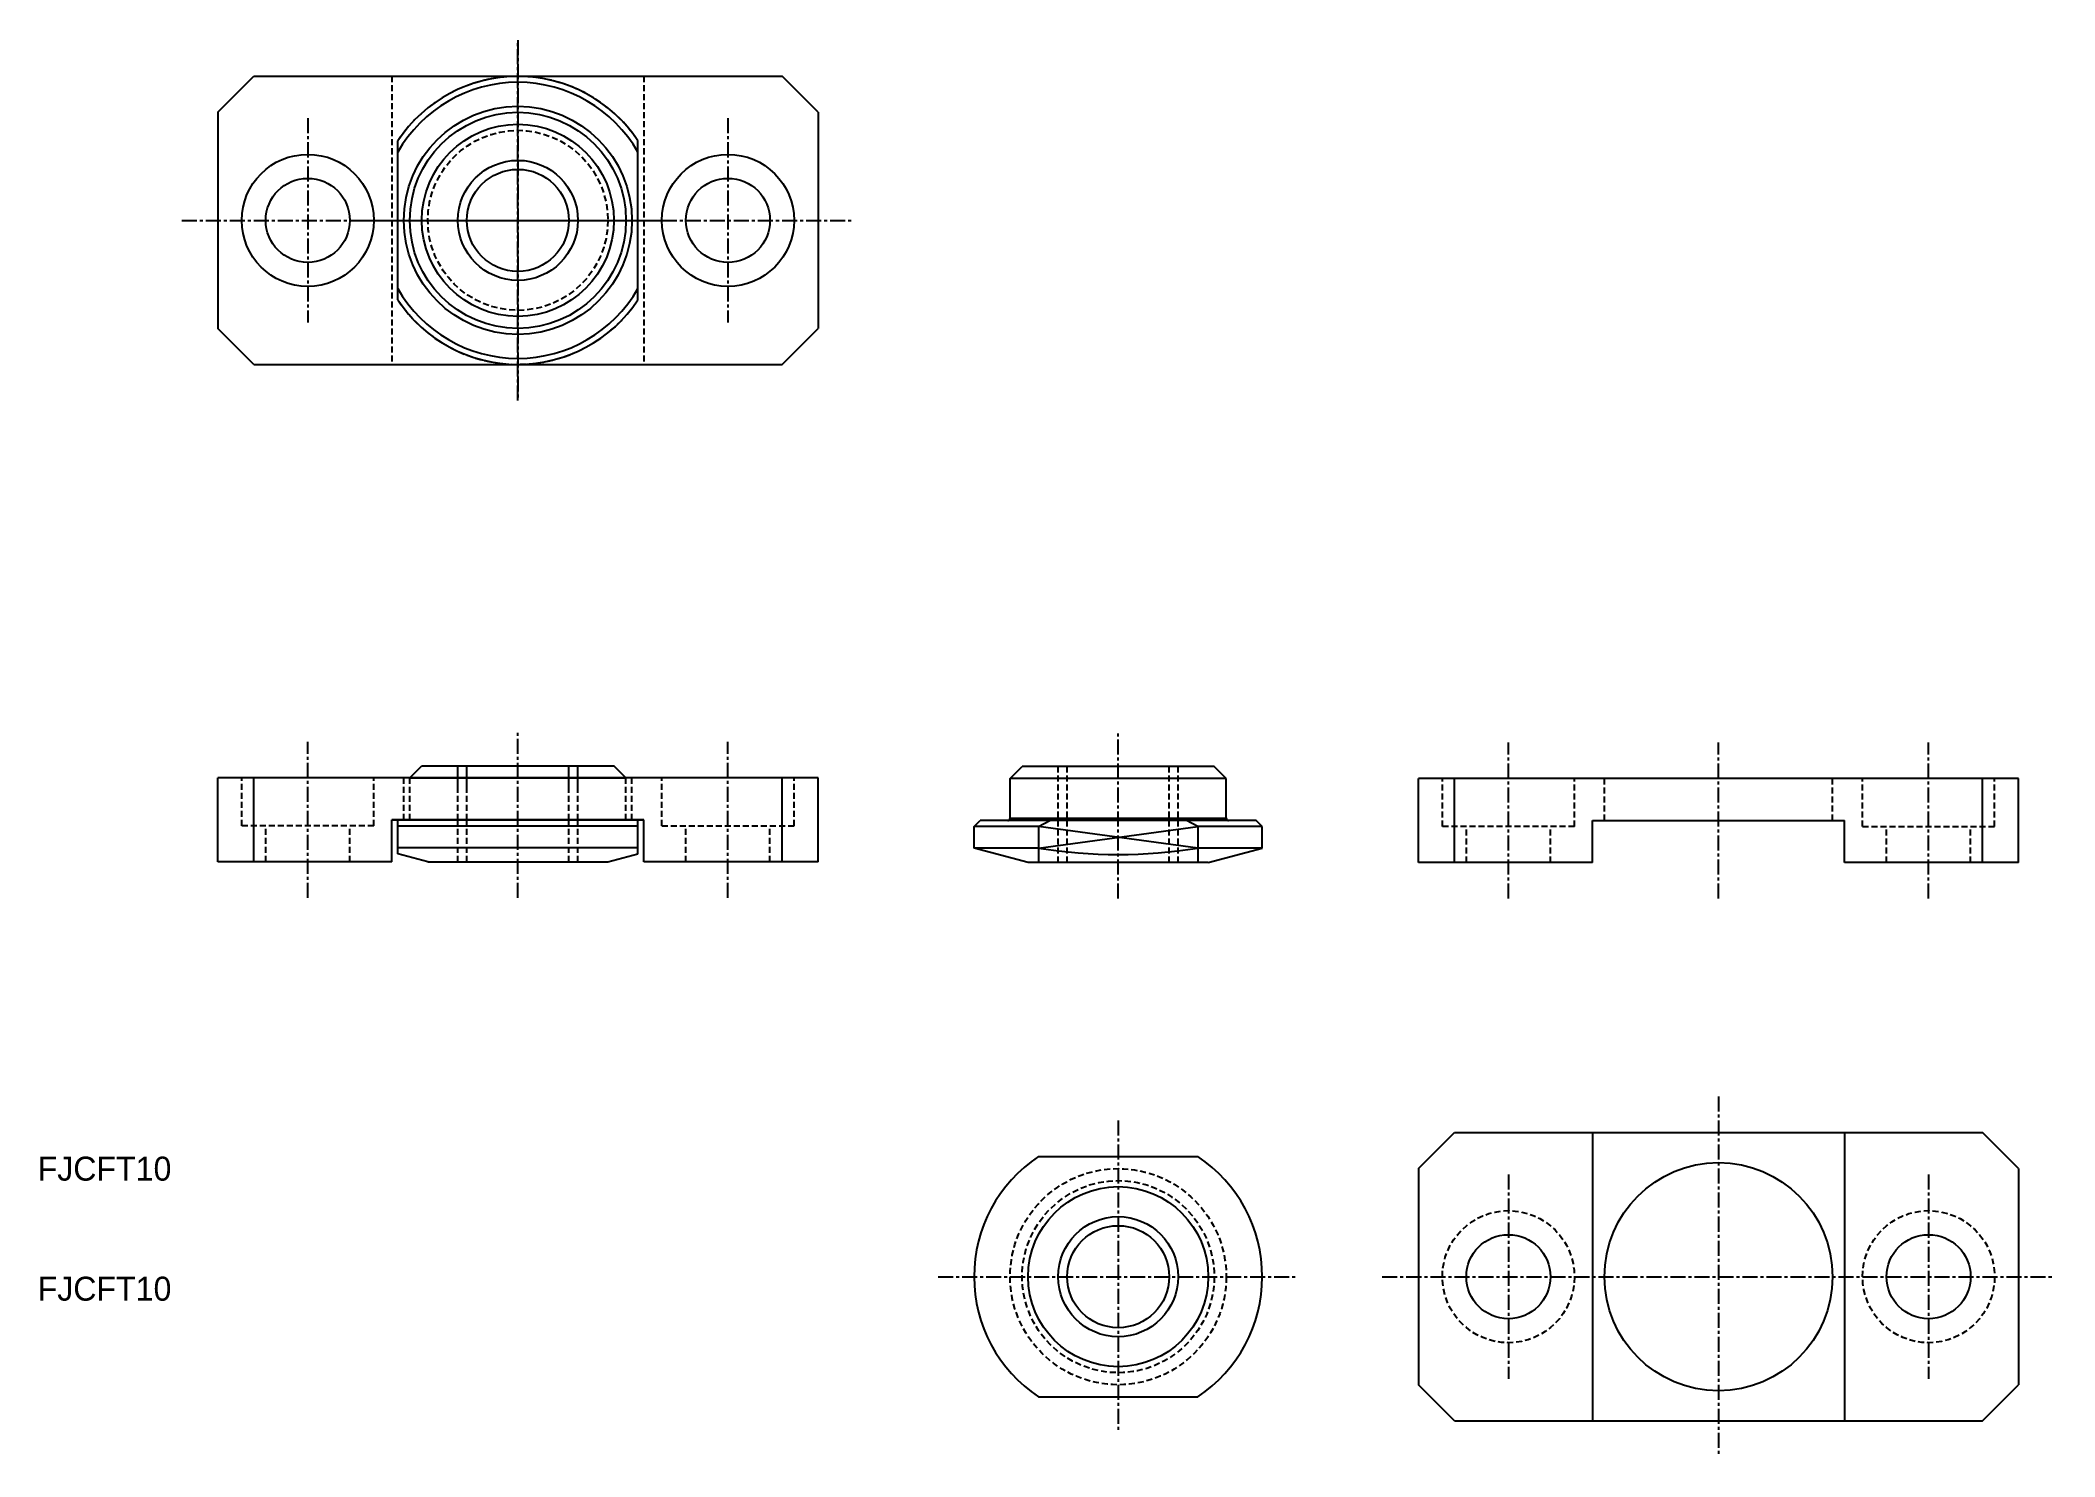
# Model space of a CAD drawing. Extents: x 144 to 311, y 170 to 288.
import ezdxf

# ---------------------------------------------------------------- set-up
doc = ezdxf.new("R2010")
doc.units = 0
doc.linetypes.add('CENTER', pattern=[2, 1.25, -0.25, 0.25, -0.25])
doc.linetypes.add('DASHED', pattern=[0.75, 0.5, -0.25])
doc.layers.get('0').update_dxf_attribs({"linetype": 'CONTINUOUS'})
doc.layers.add('CENTER', color=1, linetype='CENTER')

msp = doc.modelspace()

# ---------------------------------------------------------------- linework, layer by layer
for p, q in [((158.45, 281.61), (161.45, 284.61)), ((161.45, 284.61), (205.45, 284.61)), ((208.45, 281.61), (205.45, 284.61)), ((158.45, 281.61), (158.45, 263.61)), ((208.45, 281.61), (208.45, 263.61)), ((173.45, 265.98), (173.45, 279.24)), ((193.45, 265.98), (193.45, 279.24)), ((161.45, 260.61), (158.45, 263.61)), ((205.45, 260.61), (208.45, 263.61)), ((161.45, 260.61), (205.45, 260.61)), ((174.45, 226.16), (175.45, 227.16)), ((175.45, 227.16), (191.45, 227.16)), ((192.45, 226.16), (191.45, 227.16)), ((224.45, 226.11), (225.45, 227.11)), ((241.45, 227.11), (225.45, 227.11)), ((240.95, 227.11), (225.95, 227.11)), ((242.45, 226.11), (241.45, 227.11)), ((158.45, 219.16), (158.45, 226.16)), ((208.45, 226.16), (158.45, 226.16)), ((208.45, 226.16), (158.45, 226.16)), ((161.45, 219.16), (161.45, 226.16)), ((174.45, 226.16), (192.45, 226.16)), ((205.45, 219.16), (205.45, 226.16)), ((208.45, 219.16), (208.45, 226.16)), ((224.45, 222.81), (224.45, 226.11)), ((242.45, 226.11), (224.45, 226.11)), ((242.45, 222.81), (242.45, 226.11)), ((258.45, 219.11), (258.45, 226.11)), ((308.45, 226.11), (258.45, 226.11)), ((308.45, 226.11), (258.45, 226.11)), ((261.45, 219.11), (261.45, 226.11)), ((305.45, 219.11), (305.45, 226.11)), ((308.45, 219.11), (308.45, 226.11)), ((172.95, 222.66), (193.95, 222.66)), ((193.95, 222.66), (172.95, 222.66)), ((172.95, 219.16), (172.95, 222.66)), ((173.45, 219.83), (173.45, 222.66)), ((173.45, 222.16), (193.45, 222.16)), ((193.45, 219.83), (193.45, 222.66)), ((193.95, 219.16), (193.95, 222.66)), ((221.45, 222.11), (221.95, 222.61)), ((226.82, 222.11), (221.45, 222.11)), ((221.45, 220.32), (221.45, 222.11)), ((224.25, 222.61), (221.95, 222.61)), ((242.65, 222.61), (224.25, 222.61)), ((224.45, 222.81), (242.45, 222.81)), ((226.82, 222.11), (227.77, 222.61)), ((226.82, 222.11), (226.82, 219.11)), ((240.09, 222.11), (239.13, 222.61)), ((245.45, 222.11), (240.09, 222.11)), ((240.09, 222.11), (240.09, 219.11)), ((244.95, 222.61), (242.65, 222.61)), ((245.45, 222.11), (244.95, 222.61)), ((245.45, 220.32), (245.45, 222.11)), ((272.95, 222.61), (293.95, 222.61)), ((272.95, 219.11), (272.95, 222.61)), ((293.95, 219.11), (293.95, 222.61)), ((173.45, 220.37), (193.45, 220.37)), ((175.95, 219.16), (173.45, 219.83)), ((190.95, 219.16), (193.45, 219.83)), ((225.95, 219.11), (221.45, 220.32)), ((226.82, 220.32), (221.45, 220.32)), ((245.45, 220.32), (240.09, 220.32)), ((240.95, 219.11), (245.45, 220.32)), ((172.95, 219.16), (158.45, 219.16)), ((175.95, 219.16), (190.95, 219.16)), ((208.45, 219.16), (193.95, 219.16)), ((240.95, 219.11), (225.95, 219.11)), ((272.95, 219.11), (258.45, 219.11)), ((308.45, 219.11), (293.95, 219.11)), ((258.45, 193.61), (261.45, 196.61)), ((261.45, 196.61), (305.45, 196.61)), ((272.95, 196.61), (272.95, 172.61)), ((293.95, 196.61), (293.95, 172.61)), ((308.45, 193.61), (305.45, 196.61)), ((226.82, 194.61), (240.09, 194.61)), ((258.45, 193.61), (258.45, 175.61)), ((308.45, 193.61), (308.45, 175.61)), ((226.82, 174.61), (240.09, 174.61)), ((261.45, 172.61), (258.45, 175.61)), ((305.45, 172.61), (308.45, 175.61)), ((261.45, 172.61), (305.45, 172.61))]:
    msp.add_line(p, q)
at = {"color": 3, "linetype": 'DASHED'}
for p, q in [((172.95, 284.61), (172.95, 260.61)), ((193.95, 284.61), (193.95, 260.61)), ((173.45, 265.98), (173.45, 279.24)), ((193.45, 265.98), (193.45, 279.24)), ((178.45, 225.16), (178.45, 227.16)), ((178.45, 222.66), (178.45, 227.16)), ((179.2, 225.16), (179.2, 227.16)), ((179.2, 222.66), (179.2, 227.16)), ((187.7, 225.16), (187.7, 227.16)), ((187.7, 222.66), (187.7, 227.16)), ((188.45, 225.16), (188.45, 227.16)), ((188.45, 222.66), (188.45, 227.16)), ((228.45, 219.11), (228.45, 227.11)), ((229.2, 219.11), (229.2, 227.11)), ((237.7, 219.11), (237.7, 227.11)), ((238.45, 219.11), (238.45, 227.11)), ((160.45, 222.16), (160.45, 226.16)), ((171.45, 222.16), (171.45, 226.16)), ((173.95, 222.66), (173.95, 226.16)), ((174.45, 222.66), (174.45, 226.16)), ((192.45, 222.66), (192.45, 226.16)), ((192.95, 222.66), (192.95, 226.16)), ((195.45, 222.16), (195.45, 226.16)), ((206.45, 222.16), (206.45, 226.16)), ((260.45, 222.11), (260.45, 226.11)), ((271.45, 222.11), (271.45, 226.11)), ((273.95, 222.61), (273.95, 226.11)), ((292.95, 222.61), (292.95, 226.11)), ((295.45, 222.11), (295.45, 226.11)), ((306.45, 222.11), (306.45, 226.11)), ((171.45, 222.16), (160.45, 222.16)), ((162.45, 219.16), (162.45, 222.16)), ((169.45, 219.16), (169.45, 222.16)), ((178.45, 219.16), (178.45, 222.66)), ((179.2, 219.16), (179.2, 222.66)), ((187.7, 219.16), (187.7, 222.66)), ((188.45, 219.16), (188.45, 222.66)), ((195.45, 222.16), (206.45, 222.16)), ((197.45, 219.16), (197.45, 222.16)), ((204.45, 219.16), (204.45, 222.16)), ((271.45, 222.11), (260.45, 222.11)), ((262.45, 219.11), (262.45, 222.11)), ((269.45, 219.11), (269.45, 222.11)), ((295.45, 222.11), (306.45, 222.11)), ((297.45, 219.11), (297.45, 222.11)), ((304.45, 219.11), (304.45, 222.11))]:
    msp.add_line(p, q, dxfattribs=at)
at = {"color": 3}
for p, q in [((240.09, 220.32), (226.82, 222.11)), ((226.82, 220.32), (240.09, 222.11))]:
    msp.add_line(p, q, dxfattribs=at)
for centre, radius in [((183.45, 272.61), 9.5), ((183.45, 272.61), 9), ((183.45, 272.61), 8), ((165.95, 272.61), 5.5), ((165.95, 272.61), 5.5), ((183.45, 272.61), 4.25), ((200.95, 272.61), 5.5), ((200.95, 272.61), 5.5), ((165.95, 272.61), 3.5), ((165.95, 272.61), 3.5), ((200.95, 272.61), 3.5), ((200.95, 272.61), 3.5), ((283.45, 184.61), 9.5), ((233.45, 184.61), 7.5), ((233.45, 184.61), 4.25), ((265.95, 184.61), 3.5), ((265.95, 184.61), 3.5), ((300.95, 184.61), 3.5), ((300.95, 184.61), 3.5)]:
    msp.add_circle(centre, radius)
at = {"color": 3, "linetype": 'DASHED'}
for centre, radius in [((183.45, 272.61), 7.5), ((233.45, 184.61), 9), ((233.45, 184.61), 8), ((265.95, 184.61), 5.5), ((265.95, 184.61), 5.5), ((300.95, 184.61), 5.5), ((300.95, 184.61), 5.5)]:
    msp.add_circle(centre, radius, dxfattribs=at)
at = {"color": 3}
for centre in [(183.45, 272.61), (233.45, 184.61)]:
    msp.add_circle(centre, 5, dxfattribs=at)
for centre, radius, start, end in [((183.45, 272.61), 12, 33.5573, 146.4427), ((183.45, 272.61), 11.5, 29.5918, 150.4082), ((183.45, 272.61), 11.5, 209.5918, 330.4082), ((183.45, 272.61), 12, 213.5573, 326.4427), ((224.25, 222.81), 0.2, 270, 0), ((242.65, 222.81), 0.2, 180, 270), ((233.45, 261.1), 41.32, 260.7622, 279.2378), ((233.45, 184.61), 12, 123.5573, 236.4427), ((233.45, 184.61), 12, 303.5573, 56.4427)]:
    msp.add_arc(centre, radius, start, end)
at = {"color": 3, "linetype": 'DASHED'}
for start, end in [(33.5573, 146.4427), (213.5573, 326.4427)]:
    msp.add_arc((183.45, 272.61), 12, start, end, dxfattribs=at)
at = {"layer": 'CENTER', "color": 1, "linetype": 'CENTER'}
for p, q in [((183.45, 257.61), (183.45, 287.61)), ((183.45, 287.61), (183.45, 257.61)), ((165.95, 281.11), (165.95, 264.11)), ((200.95, 281.11), (200.95, 264.11)), ((155.45, 272.61), (211.45, 272.61)), ((157.45, 272.61), (209.45, 272.61)), ((157.45, 272.61), (209.45, 272.61)), ((170.45, 272.61), (196.45, 272.61)), ((183.45, 216.16), (183.45, 230.16)), ((233.45, 216.11), (233.45, 230.11)), ((165.95, 216.16), (165.95, 229.16)), ((200.95, 216.16), (200.95, 229.16)), ((265.95, 216.11), (265.95, 229.11)), ((283.45, 216.11), (283.45, 229.11)), ((300.95, 216.11), (300.95, 229.11)), ((283.45, 199.61), (283.45, 169.61)), ((233.45, 197.61), (233.45, 171.61)), ((265.95, 193.11), (265.95, 176.11)), ((300.95, 193.11), (300.95, 176.11)), ((218.45, 184.61), (248.45, 184.61)), ((255.45, 184.61), (311.45, 184.61)), ((257.45, 184.61), (309.45, 184.61)), ((257.45, 184.61), (309.45, 184.61))]:
    msp.add_line(p, q, dxfattribs=at)

# ---------------------------------------------------------------- texts
for p in [(143.45, 192.61), (143.45, 182.61)]:
    msp.add_text('FJCFT10', height=2).set_placement(p)

doc.saveas('drawing.dxf')
